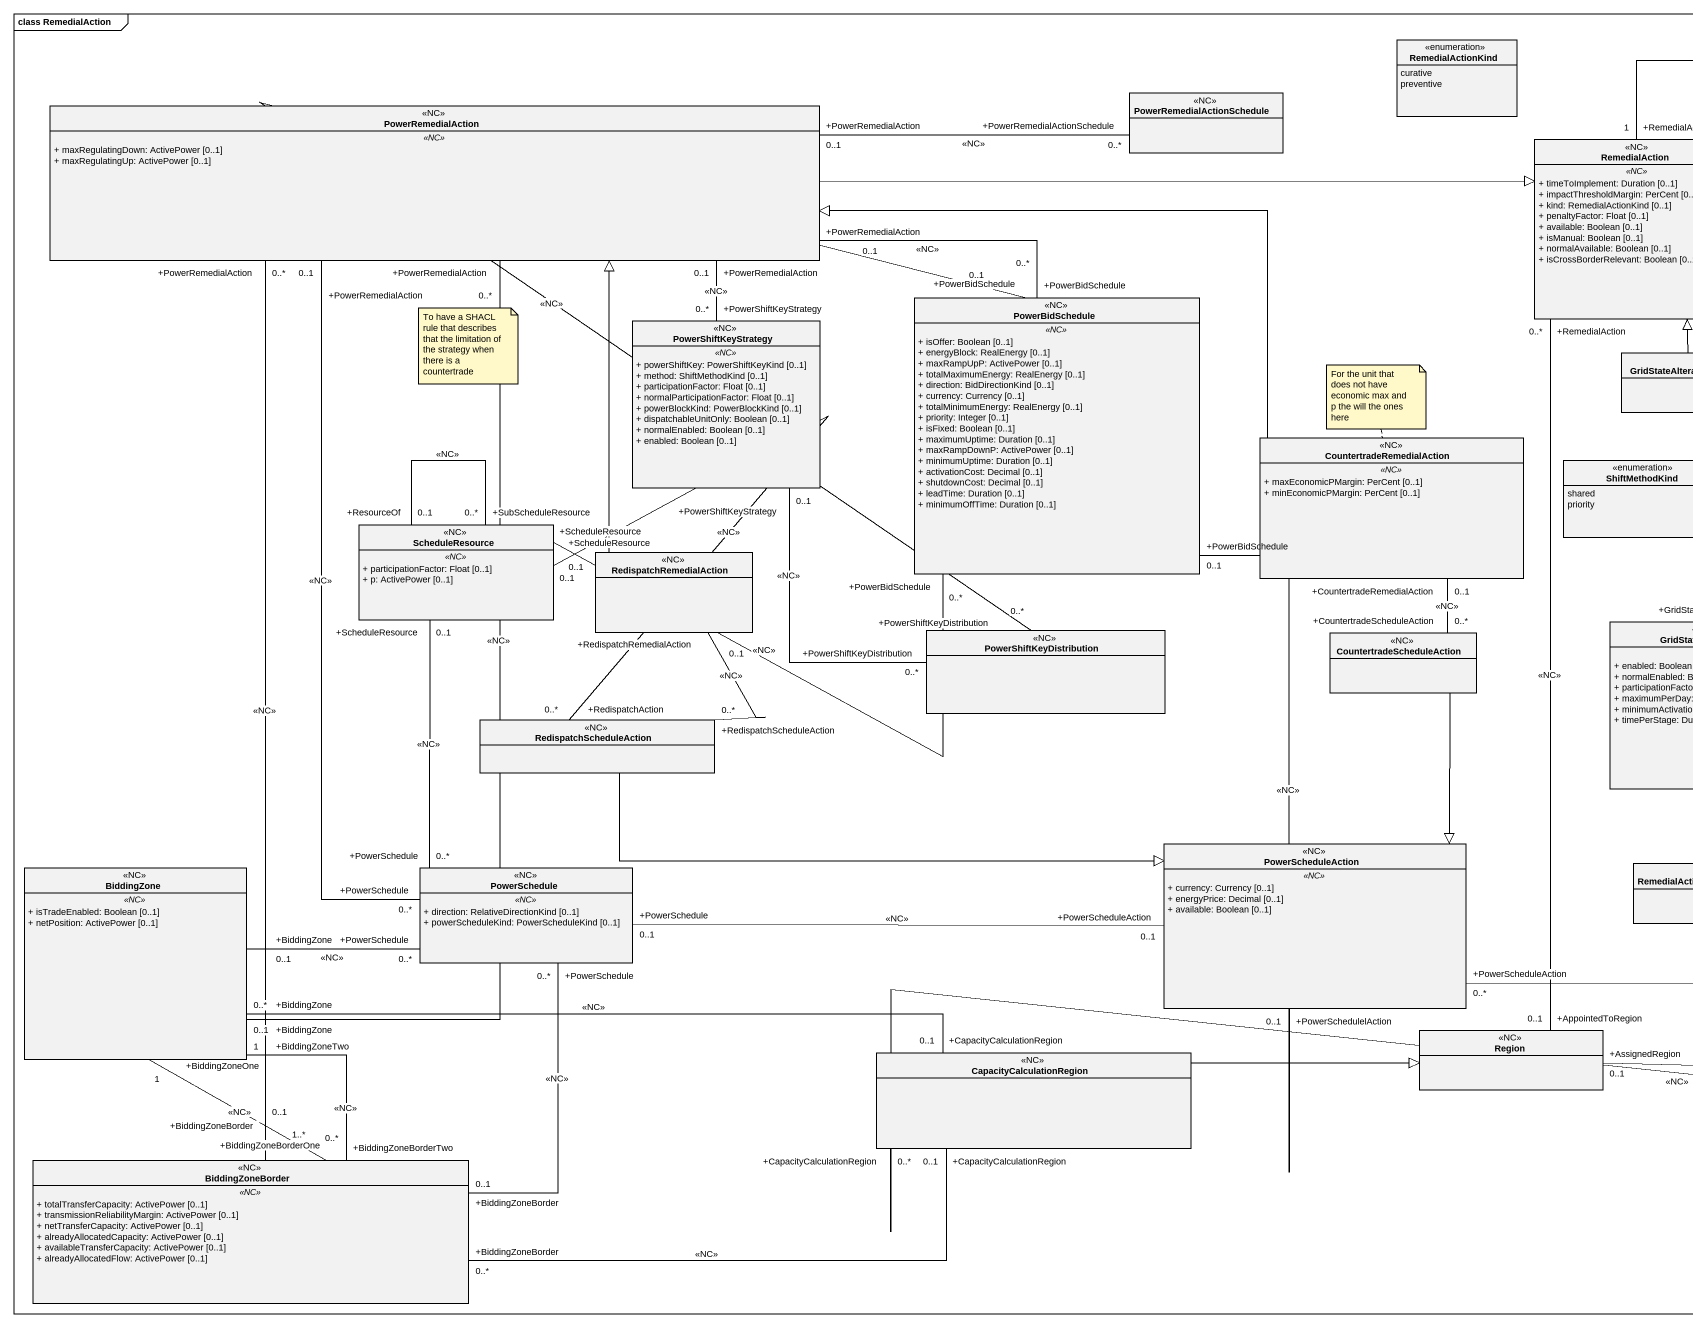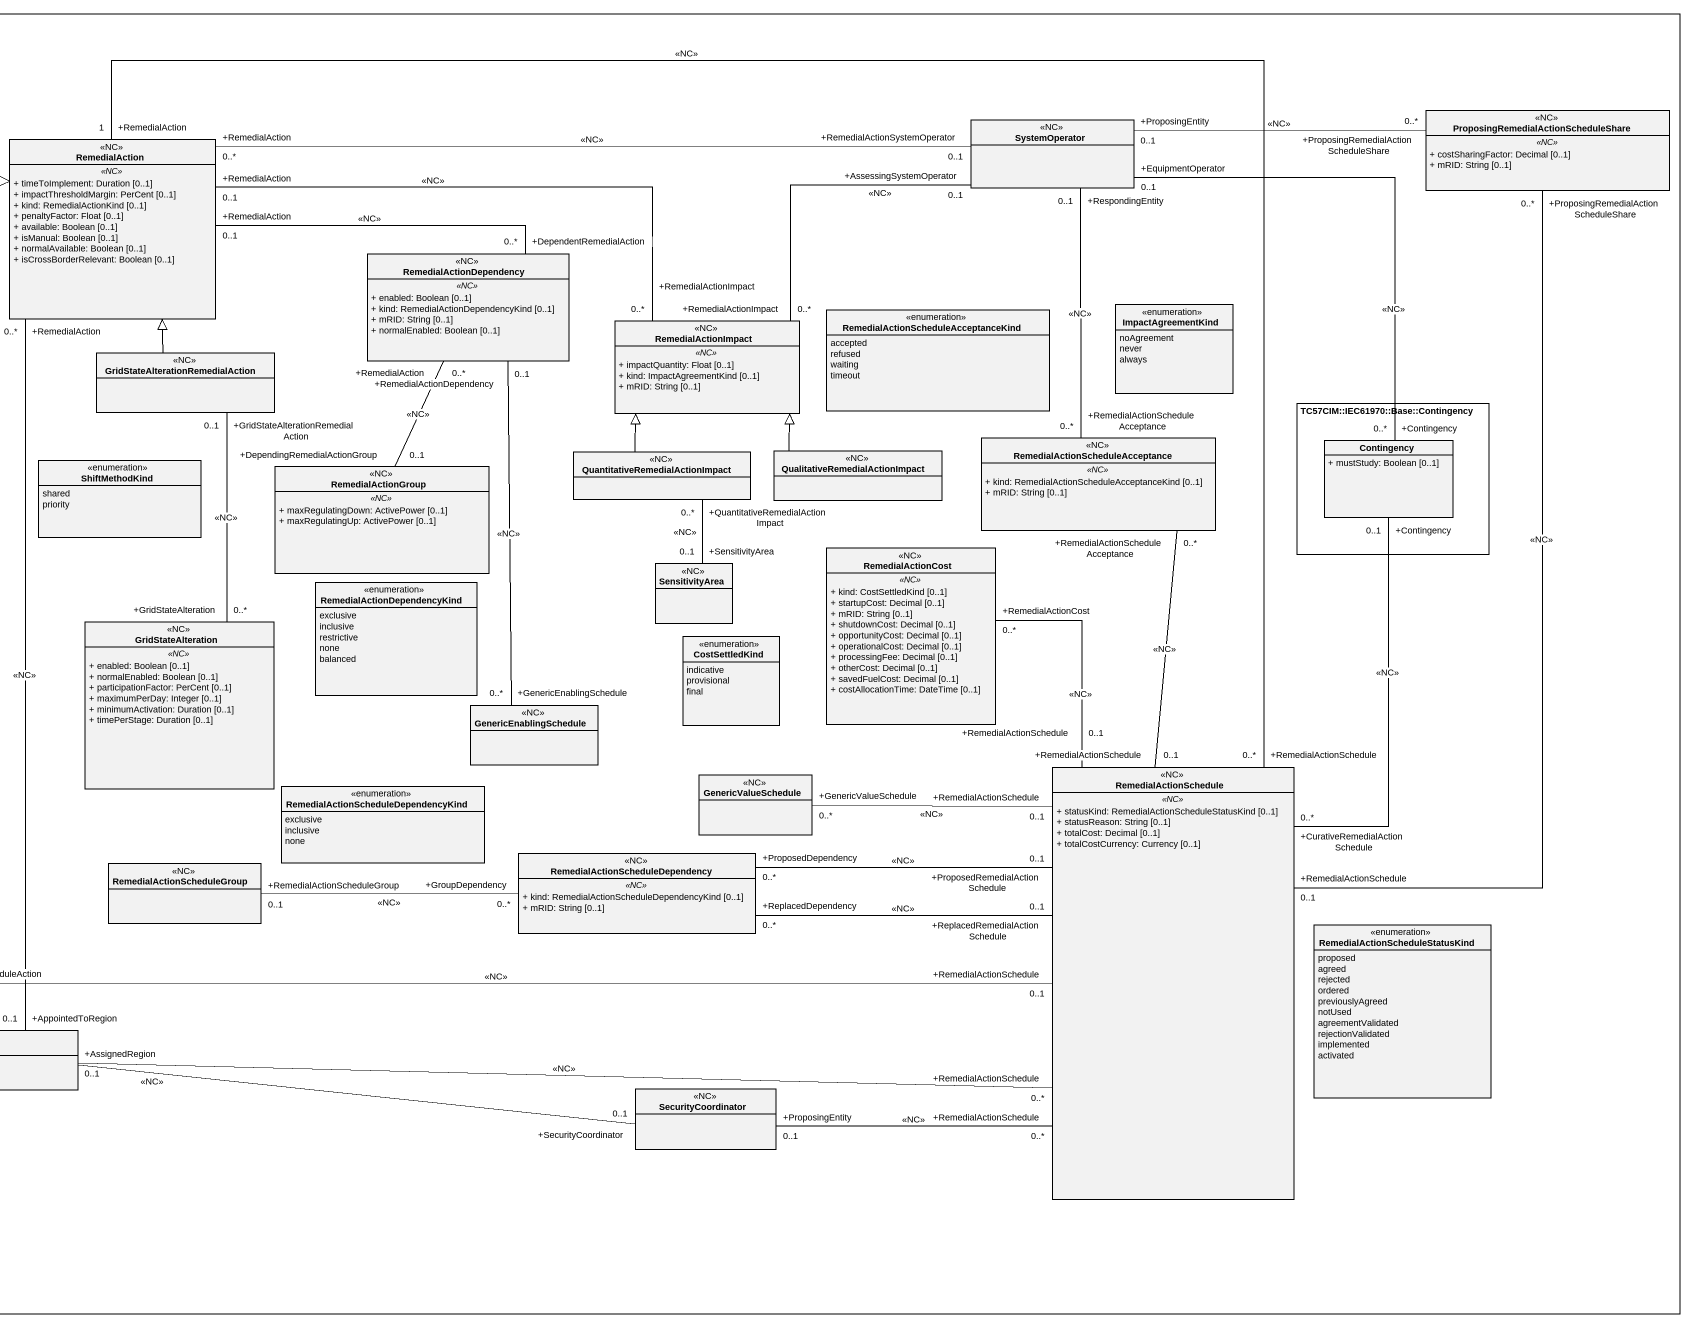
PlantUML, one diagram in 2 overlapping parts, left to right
@startuml
mainframe class RemedialAction
hide circle
hide empty members
skinparam classAttributeIconSize 0
enum RemedialActionKind {
  curative
  preventive
}
class PowerRemedialAction <<NC>> {
  .. <<NC>> ..
  + maxRegulatingDown: ActivePower [0..1]
  + maxRegulatingUp: ActivePower [0..1]
}
class PowerRemedialActionSchedule <<NC>>
class "ProposingRemedialActionScheduleShare" as ProposingRemedialActionSched <<NC>> {
  .. <<NC>> ..
  + costSharingFactor: Decimal [0..1]
  + mRID: String [0..1]
}
class RemedialAction <<NC>> {
  .. <<NC>> ..
  + timeToImplement: Duration [0..1]
  + impactThresholdMargin: PerCent [0..1]
  + kind: RemedialActionKind [0..1]
  + penaltyFactor: Float [0..1]
  + available: Boolean [0..1]
  + isManual: Boolean [0..1]
  + normalAvailable: Boolean [0..1]
  + isCrossBorderRelevant: Boolean [0..1]
}
class SystemOperator <<NC>>
class RemedialActionDependency <<NC>> {
  .. <<NC>> ..
  + enabled: Boolean [0..1]
  + kind: RemedialActionDependencyKind [0..1]
  + mRID: String [0..1]
  + normalEnabled: Boolean [0..1]
}
class PowerBidSchedule <<NC>> {
  .. <<NC>> ..
  + isOffer: Boolean [0..1]
  + energyBlock: RealEnergy [0..1]
  + maxRampUpP: ActivePower [0..1]
  + totalMaximumEnergy: RealEnergy [0..1]
  + direction: BidDirectionKind [0..1]
  + currency: Currency [0..1]
  + totalMinimumEnergy: RealEnergy [0..1]
  + priority: Integer [0..1]
  + isFixed: Boolean [0..1]
  + maximumUptime: Duration [0..1]
  + maxRampDownP: ActivePower [0..1]
  + minimumUptime: Duration [0..1]
  + activationCost: Decimal [0..1]
  + shutdownCost: Decimal [0..1]
  + leadTime: Duration [0..1]
  + minimumOffTime: Duration [0..1]
}
enum ImpactAgreementKind {
  noAgreement
  never
  always
}
class PowerShiftKeyStrategy <<NC>> {
  .. <<NC>> ..
  + powerShiftKey: PowerShiftKeyKind [0..1]
  + method: ShiftMethodKind [0..1]
  + participationFactor: Float [0..1]
  + normalParticipationFactor: Float [0..1]
  + powerBlockKind: PowerBlockKind [0..1]
  + dispatchableUnitOnly: Boolean [0..1]
  + normalEnabled: Boolean [0..1]
  + enabled: Boolean [0..1]
}
class RemedialActionImpact <<NC>> {
  .. <<NC>> ..
  + impactQuantity: Float [0..1]
  + kind: ImpactAgreementKind [0..1]
  + mRID: String [0..1]
}
enum "RemedialActionScheduleAcceptanceKind" as RemedialActionScheduleAccept {
  accepted
  refused
  waiting
  timeout
}
class "GridStateAlterationRemedialAction" as GridStateAlterationRemedialA <<NC>>
rectangle "TC57CIM::IEC61970::Base::Contingency" as TC57CIM_IEC61970_Base {
  class Contingency {
    + mustStudy: Boolean [0..1]
  }
}
class CountertradeRemedialAction <<NC>> {
  .. <<NC>> ..
  + maxEconomicPMargin: PerCent [0..1]
  + minEconomicPMargin: PerCent [0..1]
}
enum ShiftMethodKind {
  shared
  priority
}
class "QuantitativeRemedialActionImpact" as QuantitativeRemedialActionIm <<NC>>
class "QualitativeRemedialActionImpact" as QualitativeRemedialActionImp <<NC>>
class "RemedialActionScheduleAcceptance" as RemedialActionScheduleAccept_2 <<NC>> {
  .. <<NC>> ..
  + kind: RemedialActionScheduleAcceptanceKind [0..1]
  + mRID: String [0..1]
}
class RemedialActionGroup <<NC>> {
  .. <<NC>> ..
  + maxRegulatingDown: ActivePower [0..1]
  + maxRegulatingUp: ActivePower [0..1]
}
class ScheduleResource <<NC>> {
  .. <<NC>> ..
  + participationFactor: Float [0..1]
  + p: ActivePower [0..1]
}
class RedispatchRemedialAction <<NC>>
class SensitivityArea <<NC>>
class RemedialActionCost <<NC>> {
  .. <<NC>> ..
  + kind: CostSettledKind [0..1]
  + startupCost: Decimal [0..1]
  + mRID: String [0..1]
  + shutdownCost: Decimal [0..1]
  + opportunityCost: Decimal [0..1]
  + operationalCost: Decimal [0..1]
  + processingFee: Decimal [0..1]
  + otherCost: Decimal [0..1]
  + savedFuelCost: Decimal [0..1]
  + costAllocationTime: DateTime [0..1]
}
enum RemedialActionDependencyKind {
  exclusive
  inclusive
  restrictive
  none
  balanced
}
class PowerShiftKeyDistribution <<NC>>
class CountertradeScheduleAction <<NC>>
class GridStateAlteration <<NC>> {
  .. <<NC>> ..
  + enabled: Boolean [0..1]
  + normalEnabled: Boolean [0..1]
  + participationFactor: PerCent [0..1]
  + maximumPerDay: Integer [0..1]
  + minimumActivation: Duration [0..1]
  + timePerStage: Duration [0..1]
}
enum CostSettledKind {
  indicative
  provisional
  final
}
class RedispatchScheduleAction <<NC>>
class GenericEnablingSchedule <<NC>>
class RemedialActionSchedule <<NC>> {
  .. <<NC>> ..
  + statusKind: RemedialActionScheduleStatusKind [0..1]
  + statusReason: String [0..1]
  + totalCost: Decimal [0..1]
  + totalCostCurrency: Currency [0..1]
}
enum "RemedialActionScheduleDependencyKind" as RemedialActionScheduleDepend {
  exclusive
  inclusive
  none
}
class GenericValueSchedule <<NC>>
class PowerScheduleAction <<NC>> {
  .. <<NC>> ..
  + currency: Currency [0..1]
  + energyPrice: Decimal [0..1]
  + available: Boolean [0..1]
}
class BiddingZone <<NC>> {
  .. <<NC>> ..
  + isTradeEnabled: Boolean [0..1]
  + netPosition: ActivePower [0..1]
}
class PowerSchedule <<NC>> {
  .. <<NC>> ..
  + direction: RelativeDirectionKind [0..1]
  + powerScheduleKind: PowerScheduleKind [0..1]
}
class RemedialActionScheduleGroup <<NC>>
class "RemedialActionScheduleDependency" as RemedialActionScheduleDepend_2 <<NC>> {
  .. <<NC>> ..
  + kind: RemedialActionScheduleDependencyKind [0..1]
  + mRID: String [0..1]
}
enum "RemedialActionScheduleStatusKind" as RemedialActionScheduleStatus {
  proposed
  agreed
  rejected
  ordered
  previouslyAgreed
  notUsed
  agreementValidated
  rejectionValidated
  implemented
  activated
}
class Region <<NC>>
class CapacityCalculationRegion <<NC>>
class SecurityCoordinator <<NC>>
class BiddingZoneBorder <<NC>> {
  .. <<NC>> ..
  + totalTransferCapacity: ActivePower [0..1]
  + transmissionReliabilityMargin: ActivePower [0..1]
  + netTransferCapacity: ActivePower [0..1]
  + alreadyAllocatedCapacity: ActivePower [0..1]
  + availableTransferCapacity: ActivePower [0..1]
  + alreadyAllocatedFlow: ActivePower [0..1]
}
PowerRemedialAction -right-|> RemedialAction
PowerRemedialAction "+PowerRemedialAction\n0..*" -- "+BiddingZone\n0..1" BiddingZone : <<NC>>
PowerRemedialAction "+PowerRemedialAction\n0..*" -- "+BiddingZoneBorder\n0..1" BiddingZoneBorder : <<NC>>
PowerRemedialActionSchedule "+PowerRemedialActionSchedule\n0..*" -left- "+PowerRemedialAction\n0..1" PowerRemedialAction : <<NC>>
RemedialAction "+RemedialAction\n0..1" -right- "+DependentRemedialAction\n0..*" RemedialActionDependency : <<NC>>
RemedialAction "+RemedialAction\n1" -- "+RemedialActionSchedule\n0..*" RemedialActionSchedule : <<NC>>
SystemOperator "+ProposingEntity\n0..1" -right- "+ProposingRemedialActionScheduleShare\n0..*" ProposingRemedialActionSched : <<NC>>
SystemOperator "+RemedialActionSystemOperator\n0..1" -left- "+RemedialAction\n0..*" RemedialAction : <<NC>>
SystemOperator "+EquipmentOperator\n0..1" -- "+Contingency\n0..*" Contingency : <<NC>>
RemedialActionDependency "+RemedialAction\n0..*" -- "+DependingRemedialActionGroup\n0..1" RemedialActionGroup : <<NC>>
RemedialActionDependency "+RemedialActionDependency\n0..1" -- "+GenericEnablingSchedule\n0..*" GenericEnablingSchedule : <<NC>>
PowerBidSchedule "+PowerBidSchedule\n0..*" -left- "+PowerRemedialAction\n0..1" PowerRemedialAction : <<NC>>
PowerBidSchedule "+PowerBidSchedule\n0..*" -left- "+ScheduleResource\n0..1" ScheduleResource : <<NC>>
PowerShiftKeyStrategy "+PowerShiftKeyStrategy\n0..*" -up- "+PowerRemedialAction\n0..1" PowerRemedialAction : <<NC>>
PowerShiftKeyStrategy "+PowerShiftKeyStrategy\n0..1" -- "+PowerShiftKeyDistribution\n0..*" PowerShiftKeyDistribution : <<NC>>
RemedialActionImpact "+RemedialActionImpact\n0..*" -left- "+RemedialAction\n0..1" RemedialAction : <<NC>>
RemedialActionImpact "+RemedialActionImpact\n0..*" -up- "+AssessingSystemOperator\n0..1" SystemOperator : <<NC>>
GridStateAlterationRemedialA -up-|> RemedialAction
GridStateAlterationRemedialA "+GridStateAlterationRemedialAction\n0..1" -- "+GridStateAlteration\n0..*" GridStateAlteration : <<NC>>
CountertradeRemedialAction -left-|> PowerRemedialAction
QuantitativeRemedialActionIm -up-|> RemedialActionImpact
QuantitativeRemedialActionIm "+QuantitativeRemedialActionImpact\n0..*" -- "+SensitivityArea\n0..1" SensitivityArea : <<NC>>
QualitativeRemedialActionImp -up-|> RemedialActionImpact
RemedialActionScheduleAccept_2 "+RemedialActionScheduleAcceptance\n0..*" -up- "+RespondingEntity\n0..1" SystemOperator : <<NC>>
RemedialActionScheduleAccept_2 "+RemedialActionScheduleAcceptance\n0..*" -- "+RemedialActionSchedule\n0..1" RemedialActionSchedule : <<NC>>
ScheduleResource "+SubScheduleResource\n0..*" -- "+ResourceOf\n0..1" ScheduleResource : <<NC>>
ScheduleResource "+ScheduleResource\n0..1" -- "+PowerSchedule\n0..*" PowerSchedule : <<NC>>
RedispatchRemedialAction -up-|> PowerRemedialAction
RedispatchRemedialAction "+RedispatchRemedialAction\n0..1" -- "+RedispatchScheduleAction\n0..*" RedispatchScheduleAction : <<NC>>
RemedialActionCost "+RemedialActionCost\n0..*" -- "+RemedialActionSchedule\n0..1" RemedialActionSchedule : <<NC>>
PowerShiftKeyDistribution "+PowerShiftKeyDistribution\n0..*" -up- "+PowerBidSchedule\n0..1" PowerBidSchedule : <<NC>>
CountertradeScheduleAction "+CountertradeScheduleAction\n0..*" -up- "+CountertradeRemedialAction\n0..1" CountertradeRemedialAction : <<NC>>
CountertradeScheduleAction --|> PowerScheduleAction
RedispatchScheduleAction "+RedispatchAction\n0..*" -up- "+ScheduleResource\n0..1" ScheduleResource : <<NC>>
RedispatchScheduleAction -right-|> PowerScheduleAction
RemedialActionSchedule "+RemedialActionSchedule\n0..1" -up- "+ProposingRemedialActionScheduleShare\n0..*" ProposingRemedialActionSched : <<NC>>
RemedialActionSchedule "+CurativeRemedialActionSchedule\n0..*" -up- "+Contingency\n0..1" Contingency : <<NC>>
RemedialActionSchedule "+RemedialActionSchedule\n0..*" -left- "+ProposingEntity\n0..1" SecurityCoordinator : <<NC>>
GenericValueSchedule "+GenericValueSchedule\n0..*" -right- "+RemedialActionSchedule\n0..1" RemedialActionSchedule : <<NC>>
PowerScheduleAction "+PowerSchedulelAction\n0..1" -up- "+PowerBidSchedule\n0..1" PowerBidSchedule : <<NC>>
PowerScheduleAction "+PowerScheduleAction\n0..*" -right- "+RemedialActionSchedule\n0..1" RemedialActionSchedule : <<NC>>
PowerScheduleAction "+PowerScheduleAction\n0..1" -left- "+PowerSchedule\n0..1" PowerSchedule : <<NC>>
BiddingZone "+BiddingZone\n0..*" -right- "+CapacityCalculationRegion\n0..1" CapacityCalculationRegion : <<NC>>
PowerSchedule "+PowerSchedule\n0..*" -up- "+PowerRemedialAction\n0..1" PowerRemedialAction : <<NC>>
PowerSchedule "+PowerSchedule\n0..*" -left- "+BiddingZone\n0..1" BiddingZone : <<NC>>
RemedialActionScheduleDepend_2 "+ProposedDependency\n0..*" -right- "+ProposedRemedialActionSchedule\n0..1" RemedialActionSchedule : <<NC>>
RemedialActionScheduleDepend_2 "+ReplacedDependency\n0..*" -right- "+ReplacedRemedialActionSchedule\n0..1" RemedialActionSchedule : <<NC>>
RemedialActionScheduleDepend_2 "+GroupDependency\n0..*" -left- "+RemedialActionScheduleGroup\n0..1" RemedialActionScheduleGroup : <<NC>>
Region "+AppointedToRegion\n0..1" -up- "+RemedialAction\n0..*" RemedialAction : <<NC>>
Region "+AssignedRegion\n0..1" -right- "+RemedialActionSchedule\n0..*" RemedialActionSchedule : <<NC>>
CapacityCalculationRegion -right-|> Region
CapacityCalculationRegion "+CapacityCalculationRegion\n0..1" -left- "+BiddingZoneBorder\n0..*" BiddingZoneBorder : <<NC>>
SecurityCoordinator "+SecurityCoordinator\n0..1" -left- "+CapacityCalculationRegion\n0..*" CapacityCalculationRegion : <<NC>>
BiddingZoneBorder "+BiddingZoneBorderOne\n1..*" -up- "+BiddingZoneOne\n1" BiddingZone : <<NC>>
BiddingZoneBorder "+BiddingZoneBorderTwo\n0..*" -up- "+BiddingZoneTwo\n1" BiddingZone : <<NC>>
BiddingZoneBorder "+BiddingZoneBorder\n0..1" -up- "+PowerSchedule\n0..*" PowerSchedule : <<NC>>
note as N1
  To have a SHACL rule that describes that the limitation of the strategy when there is a countertrade
end note
note top of CountertradeRemedialAction : For the unit that does not have economic max and p the will the ones here
@enduml
